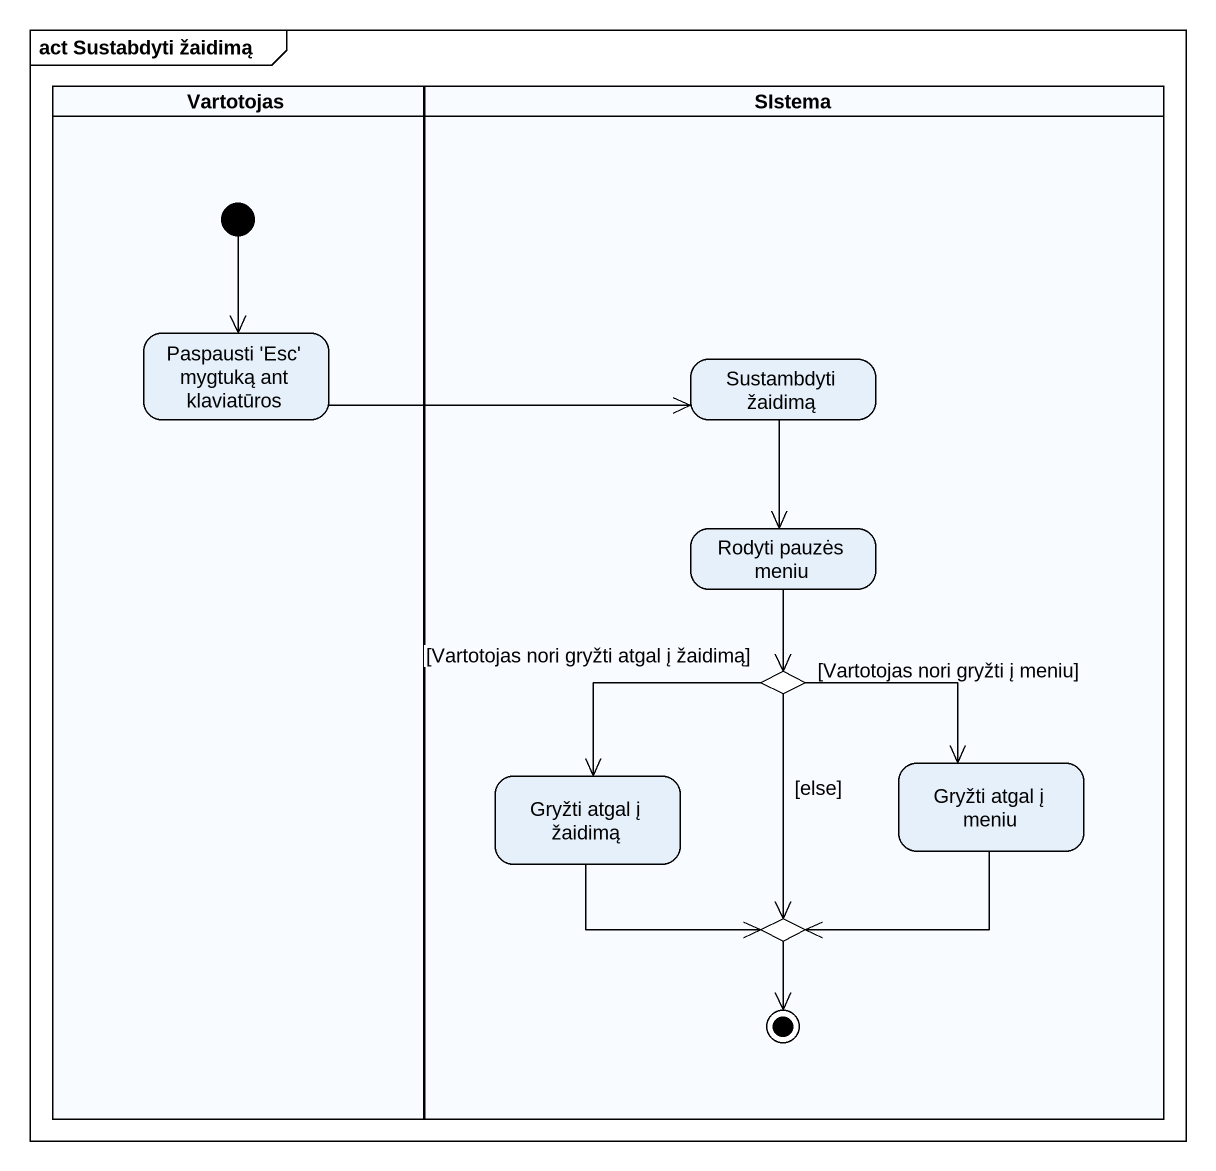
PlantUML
@startuml
mainframe act Sustabdyti žaidimą
hide empty description
state Vartotojas <<partition>> {
  state "Paspausti 'Esc' mygtuką ant klaviatūros" as Paspausti_Esc_mygtuką_ant
  [*] --> Paspausti_Esc_mygtuką_ant
}
state SIstema <<partition>> {
  state "Sustambdyti žaidimą" as Sustambdyti_žaidimą
  state "Rodyti pauzės meniu" as Rodyti_pauzės_meniu
  state choice1 <<choice>>
  state "Gryžti atgal į žaidimą" as Gryžti_atgal_į_žaidimą
  state "Gryžti atgal į meniu" as Gryžti_atgal_į_meniu
  state choice2 <<choice>>
  choice2 --> [*]
}
Paspausti_Esc_mygtuką_ant -right-> Sustambdyti_žaidimą
Sustambdyti_žaidimą --> Rodyti_pauzės_meniu
Rodyti_pauzės_meniu --> choice1
choice1 --> Gryžti_atgal_į_žaidimą : [Vartotojas nori gryžti atgal į žaidimą]
choice1 -right-> Gryžti_atgal_į_meniu : [Vartotojas nori gryžti į meniu]
choice1 --> choice2 : [else]
Gryžti_atgal_į_žaidimą -right-> choice2
Gryžti_atgal_į_meniu -left-> choice2
@enduml
